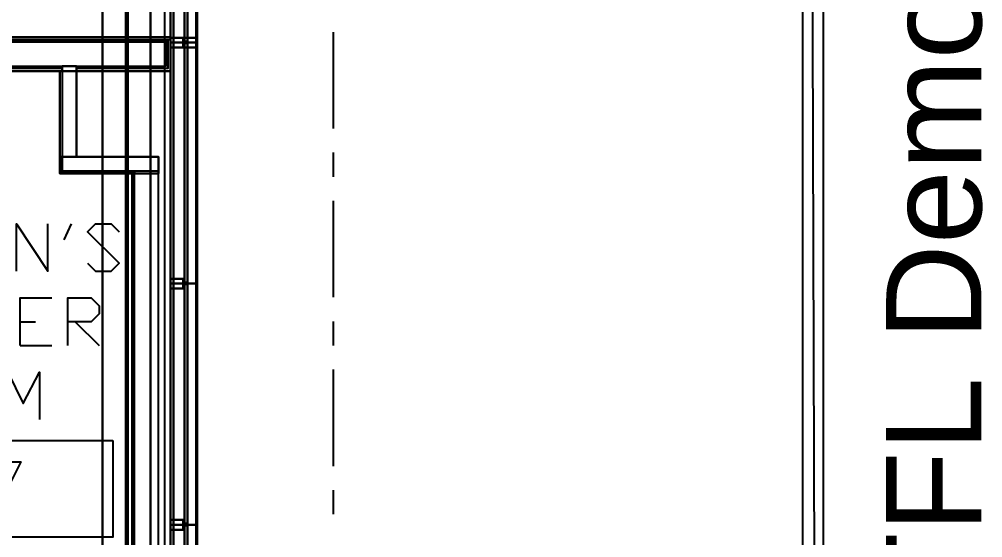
# Model space of a CAD drawing. Header units: metres. Extents: x 114 to 218, y 8 to 180.
# Drawn here: x 193.67 to 217.66, y 86.7 to 99.6 of the extents above; entities that cross this region are included whole.
import ezdxf

# ---------------------------------------------------------------- set-up
doc = ezdxf.new("R2010")
doc.units = ezdxf.units.M
doc.header["$MEASUREMENT"] = 0
for name, color, linetype in [('A-2D-AREA-IDEN', 7, 'Continuous'), ('A-2D-GLAZ', 7, 'Continuous'), ('A-2D-GLAZ-CWMG', 7, 'Continuous'), ('A-2D-I-WALL', 7, 'Continuous'), ('A-3D-GLAZ-CURT', 7, 'Continuous'), ('A-3D-GLAZ-CWMG', 7, 'Continuous'), ('A-3D-I-WALL', 7, 'Continuous'), ('A_GRID', 7, 'Continuous'), ('PDF_Text', 7, 'Continuous'), ('S-3D-BEAM', 7, 'Continuous'), ('S-3D-SLAB', 7, 'Continuous'), ('S-3D-WALL', 7, 'Continuous')]:
    doc.layers.add(name, color=color, linetype=linetype)
doc.styles.add('pdf_arial', font='arial.ttf', dxfattribs={"height": 2.370755})

msp = doc.modelspace()

# ---------------------------------------------------------------- linework, layer by layer
for points in [[(213.688, 176.085), (213.18, 175.593), (213.688, 12.285), (213.688, 176.085), (213.688, 176.085)], [(213.18, 175.593), (213.688, 12.285), (213.18, 12.792), (213.18, 175.593), (213.18, 175.593)]]:
    msp.add_lwpolyline(points)
at = {"layer": 'A-2D-AREA-IDEN', "color": 9, "true_color": 0xbababa}
for points in [[(193.599, 93.331), (193.599, 94.516), (194.384, 93.331), (194.384, 94.516)], [(194.784, 94.116), (194.968, 94.516)], [(195.368, 93.531), (195.568, 93.331), (195.953, 93.331), (196.153, 93.531), (195.368, 94.316), (195.568, 94.516), (195.953, 94.516), (196.153, 94.316)], [(193.692, 91.485), (193.692, 92.67), (194.476, 92.67)], [(194.876, 91.485), (194.876, 92.67), (195.461, 92.67), (195.661, 92.47), (195.661, 92.27), (195.461, 92.07), (194.876, 92.07)], [(193.692, 92.07), (194.076, 92.07)], [(195.061, 92.07), (195.661, 91.485)], [(193.692, 91.485), (194.476, 91.485)], [(193.384, 89.64), (193.384, 90.824), (193.769, 90.039), (194.169, 90.824), (194.169, 89.64)], [(195.999, 89.117), (195.999, 86.717), (188.8, 86.717), (188.8, 89.117), (195.999, 89.117)], [(192.923, 88.594), (193.707, 88.594), (193.107, 87.409)]]:
    msp.add_lwpolyline(points, dxfattribs=at)
at = {"layer": 'A-2D-GLAZ', "color": 9, "true_color": 0xbababa}
for points in [[(197.783, 101.637), (197.783, 99.053), (197.86, 99.053), (197.86, 101.637), (197.783, 101.637)], [(197.783, 99.007), (197.783, 93.054), (197.86, 93.054), (197.86, 99.007), (197.783, 99.007)], [(197.783, 93.008), (197.783, 87.055), (197.86, 87.055), (197.86, 93.008), (197.783, 93.008)], [(197.783, 87.009), (197.783, 80.564), (197.86, 80.564), (197.86, 87.009), (197.783, 87.009)]]:
    msp.add_lwpolyline(points, dxfattribs=at)
at = {"layer": 'A-2D-GLAZ-CWMG', "color": 9, "true_color": 0xbababa}
for points in [[(197.43, 101.545), (197.43, 99.161)], [(198.076, 101.545), (198.076, 99.145)], [(197.43, 98.899), (198.076, 98.899), (198.076, 99.145), (197.43, 99.145), (197.43, 98.899)], [(198.076, 98.899), (198.076, 80.672)], [(197.43, 98.315), (197.43, 93.147)], [(197.43, 92.9), (197.753, 92.9), (197.753, 93.008), (197.86, 93.008), (197.86, 93.054), (197.753, 93.054), (197.753, 93.147), (197.43, 93.147), (197.43, 92.9)], [(197.43, 92.9), (197.43, 87.148)], [(197.43, 86.902), (197.753, 86.902), (197.753, 87.009), (197.86, 87.009), (197.86, 87.055), (197.753, 87.055), (197.753, 87.148), (197.43, 87.148), (197.43, 86.902)], [(197.43, 86.902), (197.43, 80.672)]]:
    msp.add_lwpolyline(points, dxfattribs=at)
at = {"layer": 'A-2D-I-WALL', "color": 9, "true_color": 0xbababa}
for points in [[(197.368, 99.099), (165.835, 99.099)], [(195.091, 98.315), (197.43, 98.315), (197.43, 99.161), (165.897, 99.161)], [(197.368, 98.376), (197.368, 99.099)], [(165.528, 98.438), (197.306, 98.438), (197.306, 99.038)], [(197.306, 99.038), (165.835, 99.038)], [(194.738, 98.376), (182.494, 98.376)], [(194.738, 98.438), (194.738, 95.823)], [(195.091, 98.438), (195.091, 98.315)], [(197.368, 98.376), (195.091, 98.376)], [(182.555, 98.315), (194.676, 98.315)], [(194.676, 98.315), (194.676, 95.761)], [(194.738, 98.315), (194.676, 98.315)], [(195.091, 96.177), (195.091, 98.315)], [(197.137, 96.177), (195.091, 96.177)], [(197.137, 77.35), (197.137, 96.177)], [(194.676, 95.761), (196.476, 95.761)], [(194.738, 95.823), (196.537, 95.823)], [(196.476, 95.761), (196.476, 86.163)], [(196.537, 95.761), (196.476, 95.761)], [(196.537, 75.811), (196.537, 95.823)]]:
    msp.add_lwpolyline(points, dxfattribs=at)
at = {"layer": 'A-3D-GLAZ-CURT', "color": 131, "true_color": 0x7fffff}
for points in [[(197.783, 99.053), (197.783, 105.483), (197.783, 99.053), (197.86, 99.053), (197.86, 105.483), (197.783, 105.483), (197.86, 105.483), (197.86, 99.053), (197.783, 99.053)], [(197.783, 105.483), (197.86, 105.483), (197.86, 99.053), (197.783, 99.053), (197.86, 99.053), (197.86, 105.483), (197.783, 105.483), (197.783, 99.053), (197.783, 105.483)], [(197.783, 99.053), (197.783, 101.637), (197.783, 99.053)], [(197.86, 99.053), (197.86, 101.637), (197.86, 99.053)], [(197.783, 99.053), (197.86, 99.053), (197.783, 99.053)], [(197.783, 99.053), (197.783, 99.053)], [(197.783, 99.053), (197.783, 99.053)], [(197.783, 99.053), (197.783, 99.053)], [(197.783, 93.054), (197.783, 99.007), (197.783, 93.054), (197.86, 93.054), (197.86, 99.007), (197.783, 99.007), (197.86, 99.007), (197.86, 93.054), (197.783, 93.054)], [(197.783, 99.007), (197.783, 99.007)], [(197.783, 99.007), (197.783, 99.007)], [(197.783, 93.054), (197.783, 99.007), (197.783, 93.054), (197.86, 93.054), (197.86, 99.007), (197.783, 99.007), (197.86, 99.007), (197.86, 93.054), (197.783, 93.054)], [(197.783, 99.007), (197.783, 99.007)], [(197.783, 99.007), (197.783, 99.007)], [(197.783, 99.007), (197.86, 99.007), (197.86, 93.054), (197.783, 93.054), (197.86, 93.054), (197.86, 99.007), (197.783, 99.007), (197.783, 93.054), (197.783, 99.007)], [(197.783, 99.007), (197.783, 99.007)], [(197.86, 99.053), (197.86, 99.053)], [(197.86, 99.053), (197.86, 99.053)], [(197.86, 99.053), (197.86, 99.053)], [(197.86, 99.053), (197.86, 99.053)], [(197.86, 99.053), (197.86, 99.053)], [(197.86, 99.007), (197.86, 99.007)], [(197.86, 99.007), (197.86, 99.007)], [(197.86, 99.007), (197.86, 99.007)], [(197.86, 99.007), (197.86, 99.007)], [(197.86, 99.007), (197.86, 99.007)], [(197.783, 93.054), (197.783, 93.054)], [(197.783, 93.054), (197.783, 93.054)], [(197.783, 93.054), (197.783, 93.054)], [(197.783, 87.055), (197.783, 93.008), (197.783, 87.055), (197.86, 87.055), (197.86, 93.008), (197.783, 93.008), (197.86, 93.008), (197.86, 87.055), (197.783, 87.055)], [(197.783, 93.008), (197.783, 93.008)], [(197.783, 93.008), (197.783, 93.008)], [(197.783, 87.055), (197.783, 93.008), (197.783, 87.055), (197.86, 87.055), (197.86, 93.008), (197.783, 93.008), (197.86, 93.008), (197.86, 87.055), (197.783, 87.055)], [(197.783, 93.008), (197.783, 93.008)], [(197.783, 93.008), (197.783, 93.008)], [(197.783, 93.008), (197.86, 93.008), (197.86, 87.055), (197.783, 87.055), (197.86, 87.055), (197.86, 93.008), (197.783, 93.008), (197.783, 87.055), (197.783, 93.008)], [(197.783, 93.008), (197.783, 93.008)], [(197.86, 93.054), (197.86, 93.054)], [(197.86, 93.054), (197.86, 93.054)], [(197.86, 93.054), (197.86, 93.054)], [(197.86, 93.054), (197.86, 93.054)], [(197.86, 93.054), (197.86, 93.054)], [(197.86, 93.008), (197.86, 93.008)], [(197.86, 93.008), (197.86, 93.008)], [(197.86, 93.008), (197.86, 93.008)], [(197.86, 93.008), (197.86, 93.008)], [(197.86, 93.008), (197.86, 93.008)], [(197.783, 87.055), (197.783, 87.055)], [(197.783, 87.055), (197.783, 87.055)], [(197.783, 87.055), (197.783, 87.055)], [(197.783, 80.564), (197.783, 87.009), (197.783, 80.564), (197.86, 80.564), (197.86, 87.009), (197.783, 87.009), (197.86, 87.009), (197.86, 80.564), (197.783, 80.564)], [(197.783, 87.009), (197.783, 87.009)], [(197.783, 87.009), (197.783, 87.009)], [(197.783, 80.564), (197.783, 87.009), (197.783, 80.564), (197.86, 80.564), (197.86, 87.009), (197.783, 87.009), (197.86, 87.009), (197.86, 80.564), (197.783, 80.564)], [(197.783, 87.009), (197.783, 87.009)], [(197.783, 87.009), (197.783, 87.009)], [(197.783, 87.009), (197.86, 87.009), (197.86, 80.564), (197.783, 80.564), (197.86, 80.564), (197.86, 87.009), (197.783, 87.009), (197.783, 80.564), (197.783, 87.009)], [(197.783, 87.009), (197.783, 87.009)], [(197.86, 87.055), (197.86, 87.055)], [(197.86, 87.055), (197.86, 87.055)], [(197.86, 87.055), (197.86, 87.055)], [(197.86, 87.055), (197.86, 87.055)], [(197.86, 87.055), (197.86, 87.055)], [(197.86, 87.009), (197.86, 87.009)], [(197.86, 87.009), (197.86, 87.009)], [(197.86, 87.009), (197.86, 87.009)], [(197.86, 87.009), (197.86, 87.009)], [(197.86, 87.009), (197.86, 87.009)]]:
    msp.add_lwpolyline(points, dxfattribs=at)
at = {"layer": 'A-3D-GLAZ-CWMG', "color": 8, "true_color": 0x808080}
for points in [[(197.43, 101.668), (197.43, 101.668), (198.076, 101.668), (198.076, 99.022), (197.43, 99.022), (197.43, 101.668), (198.076, 101.668), (198.076, 99.022), (197.43, 99.022), (197.43, 101.668)], [(197.43, 101.668), (197.43, 101.668), (198.076, 101.668), (198.076, 99.022), (197.43, 99.022), (197.43, 101.668), (198.076, 101.668), (198.076, 99.022), (197.43, 99.022), (197.43, 101.668)], [(197.43, 101.545), (197.43, 99.145), (197.43, 101.545)], [(198.076, 99.145), (198.076, 101.545), (198.076, 99.145)], [(197.43, 99.145), (197.43, 99.145)], [(198.076, 98.899), (198.076, 99.145), (197.43, 99.145), (197.43, 98.899), (198.076, 98.899), (197.43, 98.899), (197.43, 99.145), (198.076, 99.145), (198.076, 98.899)], [(197.43, 99.145), (197.43, 99.145)], [(197.43, 99.145), (197.43, 99.145)], [(197.753, 98.899), (197.753, 99.007), (197.86, 99.007), (197.86, 99.053), (197.753, 99.053), (197.753, 99.145), (197.43, 99.145), (197.43, 98.899), (197.753, 98.899), (197.43, 98.899), (197.43, 99.145), (197.753, 99.145), (197.753, 99.053), (197.86, 99.053), (197.86, 99.007), (197.753, 99.007), (197.753, 98.899)], [(197.43, 99.145), (197.43, 99.145)], [(197.43, 99.145), (197.43, 99.145)], [(197.43, 98.899), (197.43, 99.145), (197.753, 99.145), (197.753, 99.053), (197.86, 99.053), (197.86, 99.007), (197.753, 99.007), (197.753, 98.899), (197.753, 98.899), (197.43, 98.899), (197.43, 99.145), (197.753, 99.145), (197.753, 99.053), (197.86, 99.053), (197.86, 99.007), (197.753, 99.007), (197.753, 98.899), (197.43, 98.899)], [(197.43, 99.145), (197.43, 99.145)], [(198.076, 99.145), (197.43, 99.145), (198.076, 99.145)], [(197.43, 99.145), (197.43, 99.145)], [(197.43, 99.145), (197.43, 99.145)], [(197.753, 99.145), (197.753, 99.145)], [(197.753, 99.145), (197.753, 99.145)], [(197.753, 99.145), (197.753, 99.145)], [(197.753, 99.145), (197.753, 99.145)], [(198.076, 99.145), (198.076, 99.145)], [(198.076, 99.145), (198.076, 99.145)], [(198.076, 99.145), (198.076, 99.145)], [(197.43, 99.022), (197.43, 99.022), (198.076, 99.022), (198.076, 93.024), (197.43, 93.024), (197.43, 99.022), (198.076, 99.022), (198.076, 93.024), (197.43, 93.024), (197.43, 99.022)], [(197.43, 99.022), (197.43, 99.022)], [(197.43, 99.022), (197.43, 99.022)], [(197.43, 99.022), (197.43, 99.022), (198.076, 99.022), (198.076, 93.024), (197.43, 93.024), (197.43, 99.022), (198.076, 99.022), (198.076, 93.024), (197.43, 93.024), (197.43, 99.022)], [(197.43, 99.022), (197.43, 99.022)], [(197.43, 99.022), (197.43, 99.022)], [(197.43, 99.022), (197.43, 99.022)], [(197.43, 99.022), (197.43, 99.022)], [(197.43, 99.022), (197.43, 99.022)], [(197.43, 99.022), (197.43, 99.022)], [(197.43, 98.899), (197.43, 98.899)], [(197.43, 98.899), (197.43, 98.899)], [(197.43, 98.899), (197.43, 98.899)], [(197.43, 98.899), (197.43, 98.899)], [(197.43, 98.899), (197.43, 98.899)], [(197.43, 98.899), (197.43, 93.024), (198.076, 93.024), (197.43, 93.024), (197.43, 98.899)], [(198.076, 98.899), (197.43, 98.899), (198.076, 98.899)], [(197.43, 98.899), (197.43, 98.899)], [(197.43, 98.899), (197.43, 98.899)], [(197.753, 99.053), (197.753, 99.053)], [(197.753, 99.053), (197.753, 99.053)], [(197.753, 99.053), (197.753, 99.053)], [(197.753, 99.053), (197.753, 99.053)], [(197.753, 99.007), (197.753, 99.007)], [(197.753, 99.007), (197.753, 99.007)], [(197.753, 99.007), (197.753, 99.007)], [(197.753, 99.007), (197.753, 99.007)], [(197.753, 98.899), (197.753, 98.899)], [(197.753, 98.899), (197.753, 98.899)], [(197.753, 98.899), (197.753, 98.899)], [(197.753, 98.899), (197.753, 98.899)], [(197.86, 99.053), (197.86, 99.053)], [(197.86, 99.053), (197.86, 99.053)], [(197.86, 99.053), (197.86, 99.053)], [(197.86, 99.053), (197.86, 99.053)], [(197.86, 99.007), (197.86, 99.007)], [(197.86, 99.007), (197.86, 99.007)], [(197.86, 99.007), (197.86, 99.007)], [(197.86, 99.007), (197.86, 99.007)], [(198.076, 99.022), (198.076, 99.022)], [(198.076, 99.022), (198.076, 99.022)], [(198.076, 99.022), (198.076, 99.022)], [(198.076, 99.022), (198.076, 99.022)], [(198.076, 99.022), (198.076, 99.022)], [(198.076, 99.022), (198.076, 99.022)], [(198.076, 99.022), (198.076, 99.022)], [(198.076, 99.022), (198.076, 99.022)], [(198.076, 98.899), (198.076, 98.899)], [(198.076, 98.899), (198.076, 98.899)], [(198.076, 93.024), (198.076, 98.899), (198.076, 93.024)], [(198.076, 98.899), (198.076, 98.899)], [(198.076, 98.899), (198.076, 98.899)], [(197.43, 93.147), (197.43, 93.147)], [(197.753, 92.9), (197.753, 93.008), (197.86, 93.008), (197.86, 93.054), (197.753, 93.054), (197.753, 93.147), (197.43, 93.147), (197.43, 92.9), (197.753, 92.9), (197.43, 92.9), (197.43, 93.147), (197.753, 93.147), (197.753, 93.054), (197.86, 93.054), (197.86, 93.008), (197.753, 93.008), (197.753, 92.9)], [(197.43, 93.147), (197.43, 93.147)], [(197.43, 93.147), (197.43, 93.147)], [(197.753, 92.9), (197.753, 93.008), (197.86, 93.008), (197.86, 93.054), (197.753, 93.054), (197.753, 93.147), (197.43, 93.147), (197.43, 92.9), (197.753, 92.9), (197.43, 92.9), (197.43, 93.147), (197.753, 93.147), (197.753, 93.054), (197.86, 93.054), (197.86, 93.008), (197.753, 93.008), (197.753, 92.9)], [(197.43, 93.147), (197.43, 93.147)], [(197.43, 93.147), (197.43, 93.147)], [(197.43, 92.9), (197.43, 93.147), (197.753, 93.147), (197.753, 93.054), (197.86, 93.054), (197.86, 93.008), (197.753, 93.008), (197.753, 92.9), (197.753, 92.9), (197.43, 92.9), (197.43, 93.147), (197.753, 93.147), (197.753, 93.054), (197.86, 93.054), (197.86, 93.008), (197.753, 93.008), (197.753, 92.9), (197.43, 92.9)], [(197.43, 93.147), (197.43, 93.147)], [(197.753, 93.147), (197.753, 93.147)], [(197.753, 93.147), (197.753, 93.147)], [(197.753, 93.147), (197.753, 93.147)], [(197.753, 93.147), (197.753, 93.147)], [(197.753, 93.147), (197.753, 93.147)], [(197.753, 93.147), (197.753, 93.147)], [(197.43, 93.024), (197.43, 93.024), (198.076, 93.024), (198.076, 87.025), (197.43, 87.025), (197.43, 93.024), (198.076, 93.024), (198.076, 87.025), (197.43, 87.025), (197.43, 93.024)], [(197.43, 93.024), (197.43, 93.024)], [(197.43, 93.024), (197.43, 93.024)], [(197.43, 93.024), (197.43, 93.024), (198.076, 93.024), (198.076, 87.025), (197.43, 87.025), (197.43, 93.024), (198.076, 93.024), (198.076, 87.025), (197.43, 87.025), (197.43, 93.024)], [(197.43, 93.024), (197.43, 93.024)], [(197.43, 93.024), (197.43, 93.024)], [(197.43, 93.024), (197.43, 93.024)], [(197.43, 93.024), (197.43, 93.024)], [(197.43, 93.024), (197.43, 93.024)], [(197.43, 93.024), (197.43, 93.024)], [(198.076, 93.024), (197.43, 93.024)], [(197.43, 93.024), (197.43, 87.025), (198.076, 87.025)], [(198.076, 93.024), (197.43, 93.024), (197.43, 87.025)], [(197.43, 93.024), (197.43, 93.024)], [(197.43, 93.024), (197.43, 93.024)], [(197.43, 93.024), (197.43, 93.024)], [(197.43, 93.024), (197.43, 93.024)], [(197.43, 92.9), (197.43, 92.9)], [(197.43, 92.9), (197.43, 92.9)], [(197.43, 92.9), (197.43, 92.9)], [(197.43, 92.9), (197.43, 92.9)], [(197.43, 92.9), (197.43, 92.9)], [(197.753, 93.054), (197.753, 93.054)], [(197.753, 93.054), (197.753, 93.054)], [(197.753, 93.054), (197.753, 93.054)], [(197.753, 93.054), (197.753, 93.054)], [(197.753, 93.054), (197.753, 93.054)], [(197.753, 93.054), (197.753, 93.054)], [(197.753, 93.008), (197.753, 93.008)], [(197.753, 93.008), (197.753, 93.008)], [(197.753, 93.008), (197.753, 93.008)], [(197.753, 93.008), (197.753, 93.008)], [(197.753, 93.008), (197.753, 93.008)], [(197.753, 93.008), (197.753, 93.008)], [(197.753, 92.9), (197.753, 92.9)], [(197.753, 92.9), (197.753, 92.9)], [(197.753, 92.9), (197.753, 92.9)], [(197.753, 92.9), (197.753, 92.9)], [(197.753, 92.9), (197.753, 92.9)], [(197.753, 92.9), (197.753, 92.9)], [(197.86, 93.054), (197.86, 93.054)], [(197.86, 93.054), (197.86, 93.054)], [(197.86, 93.054), (197.86, 93.054)], [(197.86, 93.054), (197.86, 93.054)], [(197.86, 93.054), (197.86, 93.054)], [(197.86, 93.054), (197.86, 93.054)], [(197.86, 93.008), (197.86, 93.008)], [(197.86, 93.008), (197.86, 93.008)], [(197.86, 93.008), (197.86, 93.008)], [(197.86, 93.008), (197.86, 93.008)], [(197.86, 93.008), (197.86, 93.008)], [(197.86, 93.008), (197.86, 93.008)], [(198.076, 93.024), (198.076, 93.024)], [(198.076, 93.024), (198.076, 93.024)], [(198.076, 93.024), (198.076, 93.024)], [(198.076, 93.024), (198.076, 93.024)], [(198.076, 93.024), (198.076, 93.024)], [(198.076, 93.024), (198.076, 93.024)], [(198.076, 93.024), (198.076, 93.024)], [(198.076, 93.024), (198.076, 93.024)], [(198.076, 87.025), (198.076, 93.024), (198.076, 87.025)], [(198.076, 93.024), (198.076, 93.024)], [(198.076, 93.024), (198.076, 93.024)], [(198.076, 93.024), (198.076, 93.024)], [(198.076, 93.024), (198.076, 93.024)], [(197.43, 87.148), (197.43, 87.148)], [(197.753, 86.902), (197.753, 87.009), (197.86, 87.009), (197.86, 87.055), (197.753, 87.055), (197.753, 87.148), (197.43, 87.148), (197.43, 86.902), (197.753, 86.902), (197.43, 86.902), (197.43, 87.148), (197.753, 87.148), (197.753, 87.055), (197.86, 87.055), (197.86, 87.009), (197.753, 87.009), (197.753, 86.902)], [(197.43, 87.148), (197.43, 87.148)], [(197.43, 87.148), (197.43, 87.148)], [(197.753, 86.902), (197.753, 87.009), (197.86, 87.009), (197.86, 87.055), (197.753, 87.055), (197.753, 87.148), (197.43, 87.148), (197.43, 86.902), (197.753, 86.902), (197.43, 86.902), (197.43, 87.148), (197.753, 87.148), (197.753, 87.055), (197.86, 87.055), (197.86, 87.009), (197.753, 87.009), (197.753, 86.902)], [(197.43, 87.148), (197.43, 87.148)], [(197.43, 87.148), (197.43, 87.148)], [(197.43, 86.902), (197.43, 87.148), (197.753, 87.148), (197.753, 87.055), (197.86, 87.055), (197.86, 87.009), (197.753, 87.009), (197.753, 86.902), (197.753, 86.902), (197.43, 86.902), (197.43, 87.148), (197.753, 87.148), (197.753, 87.055), (197.86, 87.055), (197.86, 87.009), (197.753, 87.009), (197.753, 86.902), (197.43, 86.902)], [(197.43, 87.148), (197.43, 87.148)], [(197.753, 87.148), (197.753, 87.148)], [(197.753, 87.148), (197.753, 87.148)], [(197.753, 87.148), (197.753, 87.148)], [(197.753, 87.148), (197.753, 87.148)], [(197.753, 87.148), (197.753, 87.148)], [(197.753, 87.148), (197.753, 87.148)], [(197.43, 87.025), (197.43, 87.025)], [(197.43, 87.025), (197.43, 87.025)], [(197.43, 87.025), (197.43, 87.025)], [(197.43, 87.025), (197.43, 87.025)], [(197.43, 80.411), (197.43, 87.025), (198.076, 87.025), (197.43, 87.025), (197.43, 80.411)], [(198.076, 80.411), (198.076, 87.025), (198.076, 80.411), (197.43, 80.411), (198.076, 80.411)], [(197.43, 87.025), (197.43, 87.025)], [(197.43, 87.025), (197.43, 87.025)], [(197.43, 87.025), (198.076, 87.025)], [(197.43, 87.025), (197.43, 87.025)], [(197.43, 87.025), (197.43, 87.025)], [(197.43, 87.025), (197.43, 87.025)], [(197.43, 87.025), (198.076, 87.025), (198.076, 80.411), (198.076, 87.025), (197.43, 87.025), (197.43, 80.411), (197.43, 87.025)], [(197.43, 87.025), (197.43, 87.025)], [(197.43, 87.025), (197.43, 87.025)], [(197.43, 87.025), (198.076, 87.025), (198.076, 80.411), (198.076, 87.025), (197.43, 87.025), (197.43, 80.411), (197.43, 87.025)], [(197.43, 87.025), (197.43, 87.025)], [(197.43, 87.025), (197.43, 87.025)], [(197.43, 86.902), (197.43, 86.902)], [(197.43, 86.902), (197.43, 86.902)], [(197.43, 86.902), (197.43, 86.902)], [(197.43, 86.902), (197.43, 86.902)], [(197.43, 86.902), (197.43, 86.902)], [(197.753, 87.055), (197.753, 87.055)], [(197.753, 87.055), (197.753, 87.055)], [(197.753, 87.055), (197.753, 87.055)], [(197.753, 87.055), (197.753, 87.055)], [(197.753, 87.055), (197.753, 87.055)], [(197.753, 87.055), (197.753, 87.055)], [(197.753, 87.009), (197.753, 87.009)], [(197.753, 87.009), (197.753, 87.009)], [(197.753, 87.009), (197.753, 87.009)], [(197.753, 87.009), (197.753, 87.009)], [(197.753, 87.009), (197.753, 87.009)], [(197.753, 87.009), (197.753, 87.009)], [(197.753, 86.902), (197.753, 86.902)], [(197.753, 86.902), (197.753, 86.902)], [(197.753, 86.902), (197.753, 86.902)], [(197.753, 86.902), (197.753, 86.902)], [(197.753, 86.902), (197.753, 86.902)], [(197.753, 86.902), (197.753, 86.902)], [(197.86, 87.055), (197.86, 87.055)], [(197.86, 87.055), (197.86, 87.055)], [(197.86, 87.055), (197.86, 87.055)], [(197.86, 87.055), (197.86, 87.055)], [(197.86, 87.055), (197.86, 87.055)], [(197.86, 87.055), (197.86, 87.055)], [(197.86, 87.009), (197.86, 87.009)], [(197.86, 87.009), (197.86, 87.009)], [(197.86, 87.009), (197.86, 87.009)], [(197.86, 87.009), (197.86, 87.009)], [(197.86, 87.009), (197.86, 87.009)], [(197.86, 87.009), (197.86, 87.009)], [(198.076, 87.025), (198.076, 87.025)], [(198.076, 87.025), (198.076, 87.025)], [(198.076, 87.025), (198.076, 87.025)], [(198.076, 87.025), (198.076, 87.025)], [(198.076, 87.025), (198.076, 87.025)], [(198.076, 87.025), (198.076, 87.025)], [(198.076, 87.025), (198.076, 87.025)], [(198.076, 87.025), (198.076, 87.025)], [(198.076, 87.025), (198.076, 87.025)]]:
    msp.add_lwpolyline(points, dxfattribs=at)
at = {"layer": 'A-3D-I-WALL', "color": 42, "true_color": 0xdda500}
for points in [[(165.897, 99.099), (165.835, 99.099), (165.835, 99.038), (165.897, 99.038), (197.306, 99.038), (197.368, 99.038), (197.368, 99.099)], [(197.43, 99.099), (197.43, 99.161), (165.897, 99.161), (165.897, 99.099), (197.368, 99.099), (197.43, 99.099)], [(197.43, 99.161), (165.897, 99.161), (165.897, 98.315)], [(197.43, 99.161), (197.43, 99.099), (197.43, 98.376), (197.43, 98.315), (197.43, 99.161), (165.897, 99.161)], [(195.091, 98.376), (195.091, 98.315), (197.43, 98.315), (197.43, 98.376), (197.43, 99.099), (197.368, 99.099), (197.368, 99.038), (197.368, 98.438), (197.368, 98.376), (195.091, 98.376)], [(197.368, 99.099), (197.368, 99.099)], [(197.43, 99.161), (197.43, 99.161)], [(197.43, 99.161), (197.43, 99.161)], [(197.43, 99.099), (197.43, 99.099)], [(197.43, 99.099), (197.43, 99.099)], [(165.897, 99.038), (165.835, 99.038), (165.835, 98.438), (165.897, 98.438), (167.281, 98.438), (167.651, 98.438), (180.663, 98.438), (181.033, 98.438), (182.125, 98.438), (182.494, 98.438), (194.738, 98.438), (195.091, 98.438), (197.306, 98.438), (197.306, 99.038)], [(197.368, 98.376), (197.368, 98.438), (197.368, 99.038), (197.306, 99.038), (197.306, 98.438)], [(197.306, 99.038), (197.306, 99.038)], [(197.368, 99.038), (197.368, 99.038)], [(194.738, 98.376), (182.494, 98.376), (182.494, 98.315), (182.555, 98.315), (194.676, 98.315), (194.738, 98.315), (194.738, 98.376)], [(195.091, 96.177), (195.091, 98.315), (195.091, 98.376), (195.091, 98.438), (194.738, 98.438), (194.738, 98.376), (194.738, 98.315), (194.738, 96.177), (195.091, 96.177), (194.676, 96.177), (194.676, 98.315)], [(194.738, 98.438), (194.738, 98.376)], [(194.738, 98.438), (194.738, 98.438)], [(194.738, 98.438), (194.738, 98.438)], [(194.738, 98.376), (194.738, 98.376)], [(194.738, 98.376), (194.738, 98.376)], [(195.091, 98.438), (195.091, 98.376)], [(195.091, 98.438), (195.091, 98.438)], [(195.091, 98.438), (195.091, 98.438)], [(195.091, 98.376), (195.091, 98.376)], [(195.091, 98.376), (195.091, 98.376)], [(197.306, 98.438), (197.306, 98.438)], [(197.368, 98.438), (197.368, 98.438)], [(197.368, 98.376), (197.368, 98.376)], [(197.43, 98.376), (197.43, 98.376)], [(197.43, 98.376), (197.43, 98.376)], [(182.555, 98.315), (194.676, 98.315), (195.091, 98.315), (197.43, 98.315), (195.091, 98.315), (194.676, 98.315), (182.555, 98.315)], [(194.676, 98.315), (194.676, 98.315)], [(194.676, 98.315), (194.676, 98.315)], [(194.676, 98.315), (194.676, 98.315)], [(194.738, 98.315), (194.676, 98.315), (194.676, 96.177), (194.676, 95.823), (194.738, 95.823), (194.738, 96.177)], [(194.676, 98.315), (195.091, 98.315)], [(195.091, 96.177), (194.676, 96.177), (194.676, 98.315), (195.091, 98.315), (195.091, 96.177), (195.091, 98.315)], [(194.676, 98.315), (194.676, 98.315)], [(194.676, 98.315), (194.676, 98.315)], [(194.738, 98.315), (194.738, 98.315)], [(194.738, 98.315), (194.738, 98.315)], [(195.091, 98.315), (195.091, 98.315)], [(195.091, 98.315), (195.091, 98.315)], [(195.091, 98.315), (195.091, 98.315)], [(195.091, 98.315), (195.091, 98.315)], [(195.091, 98.315), (195.091, 98.315)], [(197.43, 98.315), (197.43, 98.315)], [(197.43, 98.315), (197.43, 98.315)], [(194.738, 95.823), (194.676, 95.823), (194.676, 95.761), (196.476, 95.761), (196.537, 95.761), (196.537, 95.823), (194.738, 95.823), (194.738, 96.177), (195.091, 96.177), (197.137, 96.177), (197.137, 95.823), (196.537, 95.823)], [(194.676, 96.177), (194.676, 95.761), (196.476, 95.761), (197.137, 95.761), (197.137, 96.177), (197.137, 95.823), (197.137, 95.761), (196.476, 95.761), (194.676, 95.761), (194.676, 95.823), (194.676, 96.177)], [(197.137, 96.177), (195.091, 96.177), (194.676, 96.177), (195.091, 96.177), (197.137, 96.177)], [(194.676, 96.177), (194.676, 96.177)], [(194.676, 96.177), (194.676, 96.177)], [(194.676, 96.177), (194.676, 96.177)], [(194.676, 96.177), (194.676, 96.177)], [(194.738, 96.177), (194.738, 96.177)], [(194.738, 96.177), (194.738, 96.177)], [(195.091, 96.177), (195.091, 96.177)], [(195.091, 96.177), (195.091, 96.177)], [(195.091, 96.177), (195.091, 96.177)], [(195.091, 96.177), (195.091, 96.177)], [(197.137, 96.177), (197.137, 96.177)], [(197.137, 96.177), (197.137, 96.177)], [(194.676, 95.823), (194.676, 95.823)], [(194.676, 95.823), (194.676, 95.823)], [(194.676, 95.823), (194.676, 95.823)], [(194.676, 95.761), (194.676, 95.761)], [(194.676, 95.761), (194.676, 95.761)], [(194.738, 95.823), (194.738, 95.823)], [(194.738, 95.823), (194.738, 95.823)], [(196.476, 95.761), (196.476, 95.761)], [(196.476, 95.761), (196.476, 95.761)], [(196.476, 95.761), (196.476, 95.761)], [(196.537, 85.733), (196.537, 75.873), (196.476, 75.873), (196.476, 85.671), (196.476, 85.733), (196.537, 85.733), (196.537, 86.086), (196.537, 95.761), (196.476, 95.761), (196.476, 86.163), (196.476, 86.086), (196.537, 86.086)], [(197.137, 75.873), (197.137, 95.761), (196.476, 95.761)], [(197.137, 75.873), (196.476, 75.873), (197.137, 75.873), (197.137, 76.934), (197.137, 77.35), (197.137, 95.761), (196.476, 95.761), (196.476, 86.163), (196.476, 85.671), (196.476, 75.873), (196.476, 85.671), (196.476, 86.163), (196.476, 95.761)], [(196.476, 95.761), (196.476, 95.761)], [(196.476, 95.761), (196.476, 95.761)], [(196.537, 95.823), (196.537, 95.823)], [(196.537, 75.873), (196.537, 75.811), (197.137, 75.811), (197.137, 75.873), (197.137, 95.761), (197.137, 95.823), (196.537, 95.823), (196.537, 95.761)], [(196.537, 95.823), (196.537, 95.823)], [(196.537, 95.761), (196.537, 95.761)], [(196.537, 95.761), (196.537, 95.761)], [(197.137, 95.823), (197.137, 95.823)], [(197.137, 95.823), (197.137, 95.823)], [(197.137, 95.823), (197.137, 95.823)], [(197.137, 95.761), (197.137, 95.761)], [(197.137, 95.761), (197.137, 95.761)], [(197.137, 95.761), (197.137, 95.761)], [(197.137, 95.761), (197.137, 95.761)]]:
    msp.add_lwpolyline(points, dxfattribs=at)
at = {"layer": 'A_GRID', "color": 1, "true_color": 0xff0000}
for points in [[(201.49, 96.884), (201.49, 99.284)], [(201.49, 95.685), (201.49, 96.284)], [(201.49, 92.685), (201.49, 95.085)], [(201.49, 91.485), (201.49, 92.085)], [(201.49, 88.486), (201.49, 90.885)], [(201.49, 87.286), (201.49, 87.886)]]:
    msp.add_lwpolyline(points, dxfattribs=at)
at = {"layer": 'S-3D-BEAM', "color": 4, "true_color": 0x00ffff}
for points in [[(195.738, 107.221), (196.937, 107.221), (196.937, 107.221), (196.937, 79.318), (195.738, 79.318), (195.738, 107.221)], [(195.738, 79.318), (195.738, 107.221), (195.738, 79.318)], [(196.322, 107.221), (195.738, 107.221), (195.738, 107.221), (195.738, 79.318), (196.322, 79.318), (196.322, 107.221)], [(195.738, 107.221), (196.322, 107.221), (196.322, 107.221), (196.322, 79.318), (195.738, 79.318), (195.738, 107.221)], [(195.738, 79.318), (195.738, 107.221), (195.738, 79.318)], [(196.937, 107.221), (195.738, 107.221), (195.738, 107.221), (195.738, 79.318), (196.937, 79.318), (196.937, 107.221)], [(196.368, 107.221), (196.937, 107.221), (196.368, 107.221), (196.368, 107.221), (196.368, 79.318), (196.937, 79.318), (196.937, 107.221), (195.738, 107.221), (196.322, 107.221)], [(196.322, 79.318), (196.322, 107.221), (196.322, 79.318)], [(196.368, 107.221), (196.937, 107.221), (196.937, 107.221), (196.937, 79.318), (196.368, 79.318), (196.368, 107.221)], [(196.368, 79.318), (196.368, 107.221), (196.368, 79.318)], [(196.937, 79.318), (196.937, 107.221), (196.937, 79.318)], [(196.937, 79.318), (196.937, 107.221), (196.937, 79.318)]]:
    msp.add_lwpolyline(points, dxfattribs=at)
at = {"layer": 'S-3D-SLAB', "color": 51, "true_color": 0xffff7f}
for points in [[(126.489, 23.467), (126.489, 163.072), (202.598, 163.072), (202.598, 106.867), (197.506, 106.867), (197.506, 104.498), (198.106, 104.498), (198.106, 100.484), (197.506, 100.484), (197.506, 79.672), (202.598, 79.672), (202.598, 23.467), (126.489, 23.467)], [(202.598, 23.467), (202.598, 79.672), (197.506, 79.672), (197.506, 100.484), (198.106, 100.484), (198.106, 104.498), (197.506, 104.498), (197.506, 106.867), (202.598, 106.867)]]:
    msp.add_lwpolyline(points, dxfattribs=at)
at = {"layer": 'S-3D-WALL', "color": 81, "true_color": 0x9fff7f}
for points in [[(202.598, 23.467), (126.489, 23.467), (126.489, 22.867), (203.198, 22.867), (203.198, 80.272), (198.106, 80.272), (198.106, 106.267), (203.198, 106.267), (203.198, 163.672), (126.489, 163.672), (126.489, 163.072)], [(126.489, 22.867), (126.489, 23.467), (202.598, 23.467), (202.598, 79.672), (197.506, 79.672), (197.506, 106.867), (202.598, 106.867), (202.598, 163.072), (126.489, 163.072), (126.489, 163.672), (126.489, 163.672)], [(202.398, 23.667), (126.489, 23.667), (126.489, 22.867), (203.198, 22.867), (203.198, 80.272), (198.106, 80.272), (198.106, 106.267), (203.198, 106.267), (203.198, 163.672), (126.489, 163.672), (126.489, 162.872)], [(126.489, 22.867), (126.489, 23.667), (202.398, 23.667), (202.398, 79.472), (197.291, 79.472), (197.291, 107.067), (202.398, 107.067), (202.398, 162.872), (126.489, 162.872), (126.489, 163.672), (126.489, 163.672)], [(197.291, 79.472), (197.291, 107.067)], [(197.506, 79.672), (197.506, 106.867)], [(203.198, 80.272), (198.106, 80.272), (198.106, 106.267)], [(203.198, 80.272), (198.106, 80.272), (198.106, 106.267)]]:
    msp.add_lwpolyline(points, dxfattribs=at)

# ---------------------------------------------------------------- texts
at = {"layer": 'PDF_Text', "insert": (217.656, 74.504), "char_height": 2.37075, "attachment_point": 7, "rotation": 90, "style": 'pdf_arial'}
msp.add_mtext('TFP & TFL Demo Area', dxfattribs=at)

doc.saveas('drawing.dxf')
